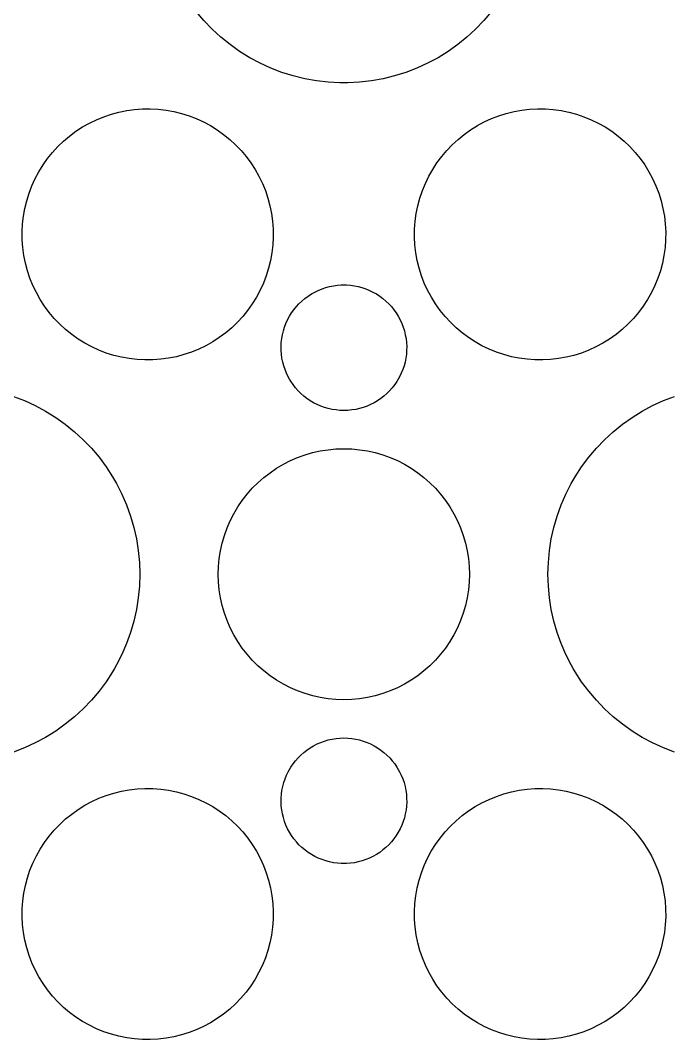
# Model space of a CAD drawing. Header units: metres. Extents: x -75 to 75, y 0 to 231.
# Drawn here: x -10.3 to 10.37, y 28.48 to 60.94 of the extents above; entities that cross this region are included whole.
import ezdxf

# ---------------------------------------------------------------- set-up
doc = ezdxf.new("R2010")
doc.units = ezdxf.units.M

msp = doc.modelspace()

# ---------------------------------------------------------------- linework, layer by layer
for p, q in [((-4.459, 60.9375), (-4.70123, 61.2244)), ((4.70123, 61.2244), (4.45786, 60.9364)), ((-4.19846, 60.6655), (-4.459, 60.9375)), ((4.45786, 60.9364), (4.19731, 60.6644)), ((-3.92113, 60.4103), (-4.19846, 60.6655)), ((-3.62663, 60.1727), (-3.92113, 60.4103)), ((3.92113, 60.4103), (3.62663, 60.1727)), ((4.19731, 60.6644), (3.92113, 60.4103)), ((-3.32031, 59.9545), (-3.62663, 60.1727)), ((3.62663, 60.1727), (3.32031, 59.9548)), ((-2.99911, 59.7557), (-3.32031, 59.9545)), ((-2.66838, 59.5783), (-2.99911, 59.7557)), ((2.99911, 59.7557), (2.66685, 59.5776)), ((3.32031, 59.9548), (2.99911, 59.7557)), ((-2.3243, 59.4212), (-2.66838, 59.5783)), ((-1.97372, 59.2861), (-2.3243, 59.4212)), ((2.3243, 59.4212), (1.97372, 59.2861)), ((2.66685, 59.5776), (2.3243, 59.4212)), ((-1.61247, 59.1732), (-1.97372, 59.2861)), ((-1.24817, 59.0836), (-1.61247, 59.1732)), ((1.61247, 59.1732), (1.24817, 59.0836)), ((1.97372, 59.2861), (1.61247, 59.1732)), ((-0.87547, 59.0164), (-1.24817, 59.0836)), ((-0.50163, 58.9733), (-0.87547, 59.0164)), ((-0.12627, 58.9531), (-0.50163, 58.9733)), ((0, 58.9546), (-0.12627, 58.9531)), ((0.12627, 58.9535), (0, 58.9546)), ((0.50125, 58.9733), (0.12627, 58.9535)), ((0.87547, 59.016), (0.50125, 58.9733)), ((1.24817, 59.0836), (0.87547, 59.016)), ((-6.66695, 58.1047), (-6.41785, 58.123)), ((-6.41785, 58.123), (-6.16493, 58.1261)), ((-6.16493, 58.1261), (-5.91507, 58.1123)), ((5.91545, 58.1123), (6.16493, 58.1257)), ((6.16493, 58.1257), (6.41785, 58.1234)), ((6.41785, 58.1234), (6.66695, 58.1047)), ((-7.87735, 57.7805), (-7.64313, 57.8758)), ((-7.64313, 57.8758), (-7.40471, 57.9559)), ((-7.40471, 57.9559), (-7.16362, 58.0208)), ((-7.16362, 58.0208), (-6.91719, 58.0708)), ((-6.91719, 58.0708), (-6.66695, 58.1047)), ((-5.91507, 58.1123), (-5.66406, 58.0837)), ((-5.66406, 58.0837), (-5.41878, 58.0391)), ((-5.41878, 58.0391), (-5.17311, 57.9788)), ((-5.17311, 57.9788), (-4.93279, 57.9041)), ((-4.93279, 57.9041), (-4.70009, 57.8144)), ((-4.70009, 57.8144), (-4.47006, 57.7091)), ((4.47006, 57.7091), (4.70009, 57.8144)), ((4.70009, 57.8144), (4.93279, 57.9041)), ((4.93279, 57.9041), (5.17311, 57.9788)), ((5.17311, 57.9788), (5.41878, 58.0395)), ((5.41878, 58.0395), (5.66406, 58.0837)), ((5.66406, 58.0837), (5.91545, 58.1123)), ((6.66695, 58.1047), (6.91719, 58.0708)), ((6.91719, 58.0708), (7.16362, 58.0208)), ((7.16362, 58.0208), (7.40471, 57.9559)), ((7.40471, 57.9559), (7.64313, 57.8758)), ((7.64313, 57.8758), (7.87735, 57.7805)), ((-8.53271, 57.4108), (-8.321, 57.5485)), ((-8.321, 57.5485), (-8.10318, 57.671)), ((-8.10318, 57.671), (-7.87735, 57.7805)), ((-4.47006, 57.7091), (-4.25072, 57.5912)), ((-4.25072, 57.5912), (-4.03595, 57.4585)), ((4.03595, 57.4581), (4.25072, 57.5912)), ((4.25072, 57.5912), (4.47006, 57.7091)), ((7.87735, 57.7805), (8.10318, 57.671)), ((8.10318, 57.671), (8.321, 57.5485)), ((8.321, 57.5485), (8.53271, 57.4108)), ((-8.92677, 57.0988), (-8.73489, 57.2609)), ((-8.73489, 57.2609), (-8.53271, 57.4108)), ((-4.03595, 57.4585), (-3.83186, 57.3135)), ((-3.83186, 57.3135), (-3.63541, 57.1548)), ((-3.63541, 57.1548), (-3.45039, 56.9843)), ((3.45039, 56.9843), (3.63541, 57.1548)), ((3.63541, 57.1548), (3.83186, 57.3135)), ((3.83186, 57.3135), (4.03595, 57.4581)), ((8.53271, 57.4108), (8.73489, 57.2609)), ((8.73489, 57.2609), (8.92677, 57.0988)), ((-9.27734, 56.741), (-9.10835, 56.9248)), ((-9.10835, 56.9248), (-8.92677, 57.0988)), ((-3.45039, 56.9843), (-3.27644, 56.8027)), ((3.27644, 56.8027), (3.45039, 56.9843)), ((8.92677, 57.0988), (9.10835, 56.9248)), ((9.10835, 56.9248), (9.27734, 56.741)), ((-9.58099, 56.3412), (-9.43604, 56.5449)), ((-9.43604, 56.5449), (-9.27734, 56.741)), ((-3.27644, 56.8027), (-3.11584, 56.612)), ((-3.11584, 56.612), (-2.96516, 56.4087)), ((2.96516, 56.4087), (3.11584, 56.612)), ((3.11584, 56.612), (3.27644, 56.8027)), ((9.27734, 56.741), (9.43604, 56.5449)), ((9.43604, 56.5449), (9.58099, 56.3412)), ((-9.71489, 56.1249), (-9.58099, 56.3412)), ((-2.96516, 56.4087), (-2.82822, 56.1981)), ((-2.82822, 56.1981), (-2.70538, 55.9803)), ((2.70538, 55.9803), (2.82822, 56.1981)), ((2.82822, 56.1981), (2.96516, 56.4087)), ((9.58099, 56.3412), (9.71489, 56.1249)), ((-9.93767, 55.6751), (-9.83353, 55.9036)), ((-9.83353, 55.9036), (-9.71489, 56.1249)), ((-2.70538, 55.9803), (-2.59514, 55.7529)), ((2.59514, 55.7529), (2.70538, 55.9803)), ((9.71489, 56.1249), (9.83353, 55.9036)), ((9.83353, 55.9036), (9.93767, 55.6751)), ((-10.0273, 55.4424), (-9.93767, 55.6751)), ((-2.59514, 55.7529), (-2.50092, 55.5206)), ((2.50092, 55.5206), (2.59514, 55.7529)), ((9.93767, 55.6751), (10.0273, 55.4424)), ((-10.1627, 54.9568), (-10.1028, 55.201)), ((-10.1028, 55.201), (-10.0273, 55.4424)), ((-2.50092, 55.5206), (-2.42043, 55.2822)), ((-2.42043, 55.2822), (-2.35519, 55.0392)), ((2.35519, 55.0392), (2.42043, 55.2822)), ((2.42043, 55.2822), (2.50092, 55.5206)), ((10.0273, 55.4424), (10.1028, 55.201)), ((10.1028, 55.201), (10.1631, 54.9568)), ((-10.2077, 54.7092), (-10.1627, 54.9568)), ((-2.35519, 55.0392), (-2.3056, 54.7932)), ((2.3056, 54.7932), (2.35519, 55.0392)), ((10.1631, 54.9568), (10.2077, 54.7092)), ((-10.236, 54.4598), (-10.2077, 54.7092)), ((-2.3056, 54.7932), (-2.27165, 54.5441)), ((2.27165, 54.5441), (2.3056, 54.7932)), ((10.2077, 54.7092), (10.236, 54.4598)), ((-10.2497, 54.2103), (-10.236, 54.4598)), ((-2.27165, 54.5441), (-2.25334, 54.295)), ((-2.25334, 54.295), (-2.25029, 54.0424)), ((2.25067, 54.0424), (2.25296, 54.295)), ((2.25296, 54.295), (2.27165, 54.5441)), ((10.236, 54.4598), (10.2493, 54.2103)), ((-10.2467, 53.9577), (-10.2497, 54.2103)), ((-10.2283, 53.7086), (-10.2467, 53.9577)), ((-2.25029, 54.0424), (-2.26402, 53.791)), ((2.26402, 53.793), (2.25067, 54.0424)), ((10.247, 53.9577), (10.2283, 53.7086)), ((10.2493, 54.2103), (10.247, 53.9577)), ((-10.1944, 53.4595), (-10.2283, 53.7086)), ((-2.26402, 53.791), (-2.29263, 53.5416)), ((2.29225, 53.5435), (2.26402, 53.793)), ((10.2283, 53.7086), (10.194, 53.458)), ((-10.1448, 53.2135), (-10.1944, 53.4595)), ((-2.33727, 53.2959), (-2.39754, 53.0502)), ((-2.29263, 53.5416), (-2.33727, 53.2959)), ((2.33688, 53.2959), (2.29225, 53.5435)), ((2.39716, 53.0518), (2.33688, 53.2959)), ((10.194, 53.458), (10.1444, 53.212)), ((-10.0796, 52.9705), (-10.1448, 53.2135)), ((-9.99908, 52.7321), (-10.0796, 52.9705)), ((-2.39754, 53.0502), (-2.47269, 52.8103)), ((2.47269, 52.8103), (2.39716, 53.0518)), ((10.0792, 52.969), (9.99908, 52.7321)), ((10.1444, 53.212), (10.0792, 52.969)), ((-9.90486, 52.4998), (-9.99908, 52.7321)), ((-2.47269, 52.8103), (-2.56271, 52.5764)), ((2.56233, 52.5776), (2.47269, 52.8103)), ((9.99908, 52.7321), (9.9041, 52.4982)), ((-9.79462, 52.2724), (-9.90486, 52.4998)), ((-2.66724, 52.3476), (-2.78549, 52.1271)), ((-2.56271, 52.5764), (-2.66724, 52.3476)), ((-1.03531, 52.2293), (-0.92735, 52.2907)), ((-0.92735, 52.2907), (-0.81406, 52.3449)), ((-0.81406, 52.3449), (-0.69656, 52.393)), ((-0.69656, 52.393), (-0.57678, 52.4334)), ((-0.57678, 52.4334), (-0.45738, 52.4654)), ((-0.45738, 52.4654), (-0.33417, 52.4902)), ((-0.33417, 52.4902), (-0.20828, 52.5074)), ((-0.20828, 52.5074), (-0.0843, 52.5166)), ((-0.0843, 52.5166), (-0.00038, 52.5173)), ((-0.00038, 52.5173), (0.08392, 52.5169)), ((0.08392, 52.5169), (0.20828, 52.5074)), ((0.20828, 52.5074), (0.33417, 52.4902)), ((0.33417, 52.4902), (0.45738, 52.4654)), ((0.45738, 52.4654), (0.57678, 52.4334)), ((0.57678, 52.4334), (0.69656, 52.393)), ((0.69656, 52.393), (0.81406, 52.3449)), ((0.81406, 52.3449), (0.92735, 52.2907)), ((0.92735, 52.2907), (1.03531, 52.2293)), ((2.66647, 52.3491), (2.56233, 52.5776)), ((2.78549, 52.1271), (2.66647, 52.3491)), ((9.9041, 52.4982), (9.79462, 52.2724)), ((-9.67178, 52.0546), (-9.79462, 52.2724)), ((-9.53484, 51.844), (-9.67178, 52.0546)), ((-2.78549, 52.1271), (-2.91901, 51.9115)), ((-1.42975, 51.9173), (-1.33896, 52.0042)), ((-1.33896, 52.0042), (-1.24283, 52.0851)), ((-1.24283, 52.0851), (-1.14174, 52.1603)), ((-1.14174, 52.1603), (-1.03531, 52.2293)), ((1.03531, 52.2293), (1.14174, 52.1603)), ((1.14174, 52.1603), (1.24283, 52.0851)), ((1.24283, 52.0851), (1.33896, 52.0042)), ((1.33896, 52.0042), (1.42975, 51.9173)), ((2.91901, 51.9115), (2.78549, 52.1271)), ((9.67178, 52.0546), (9.53407, 51.8429)), ((9.79462, 52.2724), (9.67178, 52.0546)), ((-9.38416, 51.6407), (-9.53484, 51.844)), ((-9.22356, 51.45), (-9.38416, 51.6407)), ((-3.06473, 51.7067), (-3.22266, 51.5118)), ((-2.91901, 51.9115), (-3.06473, 51.7067)), ((-1.73225, 51.5186), (-1.6655, 51.6254)), ((-1.6655, 51.6254), (-1.59302, 51.7273)), ((-1.59302, 51.7273), (-1.51367, 51.8261)), ((-1.51367, 51.8261), (-1.42975, 51.9173)), ((1.42975, 51.9173), (1.51367, 51.8261)), ((1.51367, 51.8261), (1.59302, 51.7273)), ((1.59302, 51.7273), (1.66512, 51.6254)), ((1.66512, 51.6254), (1.73225, 51.5186)), ((3.06396, 51.7078), (2.91901, 51.9115)), ((3.22266, 51.5118), (3.06396, 51.7078)), ((9.38416, 51.6407), (9.22241, 51.4488)), ((9.53407, 51.8429), (9.38416, 51.6407)), ((-9.04961, 51.2684), (-9.22356, 51.45)), ((-3.39279, 51.3268), (-3.57323, 51.1539)), ((-3.22266, 51.5118), (-3.39279, 51.3268)), ((-1.84402, 51.2917), (-1.79214, 51.4061)), ((-1.79214, 51.4061), (-1.73225, 51.5186)), ((1.73225, 51.5186), (1.79214, 51.4061)), ((1.79214, 51.4061), (1.84402, 51.2917)), ((3.39165, 51.3279), (3.22266, 51.5118)), ((3.57323, 51.1539), (3.39165, 51.3279)), ((9.22241, 51.4488), (9.04846, 51.2672)), ((-8.86459, 51.0979), (-9.04961, 51.2684)), ((-8.66814, 50.9392), (-8.86459, 51.0979)), ((-3.76511, 50.9918), (-3.96843, 50.8411)), ((-3.57323, 51.1539), (-3.76511, 50.9918)), ((-1.95694, 50.9327), (-1.9268, 51.0548)), ((-1.9268, 51.0548), (-1.88904, 51.1761)), ((-1.88904, 51.1761), (-1.84402, 51.2917)), ((1.84402, 51.2917), (1.88904, 51.1761)), ((1.88904, 51.1761), (1.9268, 51.0548)), ((1.9268, 51.0548), (1.95694, 50.9327)), ((3.76511, 50.9918), (3.57323, 51.1539)), ((3.96729, 50.8419), (3.76511, 50.9918)), ((8.86459, 51.0979), (8.66814, 50.9392)), ((9.04846, 51.2672), (8.86459, 51.0979)), ((-8.46405, 50.7942), (-8.66814, 50.9392)), ((-8.24928, 50.6615), (-8.46405, 50.7942)), ((-8.02994, 50.5436), (-8.24928, 50.6615)), ((-4.179, 50.7042), (-4.39682, 50.5817)), ((-3.96843, 50.8411), (-4.179, 50.7042)), ((-2.00043, 50.5604), (-1.99356, 50.6844)), ((-1.99356, 50.6844), (-1.97906, 50.8091)), ((-1.97906, 50.8091), (-1.95694, 50.9327)), ((1.95694, 50.9327), (1.97906, 50.8091)), ((1.97906, 50.8091), (1.99356, 50.684)), ((1.99356, 50.684), (2.00005, 50.5604)), ((4.179, 50.7042), (3.96729, 50.8419)), ((4.39682, 50.5817), (4.179, 50.7042)), ((8.24928, 50.6615), (8.02841, 50.5428)), ((8.46405, 50.7946), (8.24928, 50.6615)), ((8.66814, 50.9392), (8.46405, 50.7946)), ((-7.79991, 50.4383), (-8.02994, 50.5436)), ((-7.56721, 50.3487), (-7.79991, 50.4383)), ((-7.32689, 50.2739), (-7.56721, 50.3487)), ((-4.85687, 50.3769), (-5.09491, 50.2968)), ((-4.62265, 50.4723), (-4.85687, 50.3769)), ((-4.39682, 50.5817), (-4.62265, 50.4723)), ((-1.9989, 50.433), (-2.00043, 50.5604)), ((-1.98936, 50.3094), (-1.9989, 50.433)), ((1.99928, 50.433), (1.98936, 50.3094)), ((2.00005, 50.5604), (1.99928, 50.433)), ((4.62265, 50.4723), (4.39682, 50.5817)), ((4.85687, 50.3769), (4.62265, 50.4723)), ((5.09491, 50.2968), (4.85687, 50.3769)), ((7.56721, 50.3487), (7.32689, 50.2739)), ((7.79991, 50.4383), (7.56721, 50.3487)), ((8.02841, 50.5428), (7.79991, 50.4383)), ((-7.08122, 50.2132), (-7.32689, 50.2739)), ((-6.83594, 50.169), (-7.08122, 50.2132)), ((-6.58493, 50.1404), (-6.83594, 50.169)), ((-6.33507, 50.1266), (-6.58493, 50.1404)), ((-6.08215, 50.1297), (-6.33507, 50.1266)), ((-5.83305, 50.148), (-6.08215, 50.1297)), ((-5.58281, 50.182), (-5.83305, 50.148)), ((-5.33638, 50.2319), (-5.58281, 50.182)), ((-5.09491, 50.2968), (-5.33638, 50.2319)), ((-1.97296, 50.185), (-1.98936, 50.3094)), ((-1.94778, 50.0618), (-1.97296, 50.185)), ((-1.91536, 49.9405), (-1.94778, 50.0618)), ((1.9474, 50.0603), (1.91498, 49.939)), ((1.97258, 50.1835), (1.9474, 50.0603)), ((1.98936, 50.3094), (1.97258, 50.1835)), ((5.33638, 50.2319), (5.09491, 50.2968)), ((5.58281, 50.182), (5.33638, 50.2319)), ((5.83305, 50.148), (5.58281, 50.182)), ((6.08215, 50.1293), (5.83305, 50.148)), ((6.33507, 50.127), (6.08215, 50.1293)), ((6.58455, 50.1404), (6.33507, 50.127)), ((6.83594, 50.169), (6.58455, 50.1404)), ((7.08122, 50.2132), (6.83594, 50.169)), ((7.32689, 50.2739), (7.08122, 50.2132)), ((-1.87492, 49.8215), (-1.91536, 49.9405)), ((-1.828, 49.7051), (-1.87492, 49.8215)), ((-1.77231, 49.5907), (-1.828, 49.7051)), ((1.82724, 49.7036), (1.77231, 49.5907)), ((1.87492, 49.8215), (1.82724, 49.7036)), ((1.91498, 49.939), (1.87492, 49.8215)), ((-1.73187, 49.5182), (-1.77231, 49.5907)), ((-1.68915, 49.4469), (-1.73187, 49.5182)), ((-1.61858, 49.3423), (-1.68915, 49.4469)), ((1.68839, 49.4457), (1.61781, 49.3412)), ((1.73225, 49.5186), (1.68839, 49.4457)), ((1.77231, 49.5907), (1.73225, 49.5186)), ((-1.54076, 49.242), (-1.61858, 49.3423)), ((-1.45874, 49.1489), (-1.54076, 49.242)), ((-1.36986, 49.0601), (-1.45874, 49.1489)), ((-1.27563, 48.9769), (-1.36986, 49.0601)), ((1.36871, 49.0589), (1.27563, 48.9769)), ((1.4576, 49.1478), (1.36871, 49.0589)), ((1.54037, 49.242), (1.4576, 49.1478)), ((1.61781, 49.3412), (1.54037, 49.242)), ((-10.5263, 48.9666), (-10.1757, 48.8316)), ((-10.1757, 48.8316), (-9.83162, 48.6744)), ((-1.17645, 48.9002), (-1.27563, 48.9769)), ((-1.07117, 48.8285), (-1.17645, 48.9002)), ((-0.96435, 48.7656), (-1.07117, 48.8285)), ((-0.85259, 48.7083), (-0.96435, 48.7656)), ((-0.73738, 48.6584), (-0.85259, 48.7083)), ((0.85259, 48.7083), (0.73738, 48.6584)), ((0.96435, 48.7656), (0.85259, 48.7083)), ((1.07117, 48.8285), (0.96435, 48.7656)), ((1.17531, 48.8995), (1.07117, 48.8285)), ((1.27563, 48.9769), (1.17531, 48.8995)), ((9.83162, 48.6744), (10.1757, 48.8316)), ((10.1757, 48.8316), (10.5263, 48.9666)), ((-9.83162, 48.6744), (-9.50089, 48.497)), ((-9.50089, 48.497), (-9.17969, 48.2983)), ((-0.6176, 48.6156), (-0.73738, 48.6584)), ((-0.49667, 48.5802), (-0.6176, 48.6156)), ((-0.37575, 48.5535), (-0.49667, 48.5802)), ((-0.25024, 48.5336), (-0.37575, 48.5535)), ((-0.12512, 48.5218), (-0.25024, 48.5336)), ((0, 48.5172), (-0.12512, 48.5218)), ((0.12512, 48.5218), (0, 48.5172)), ((0.25024, 48.5336), (0.12512, 48.5218)), ((0.37575, 48.5535), (0.25024, 48.5336)), ((0.49667, 48.5802), (0.37575, 48.5535)), ((0.6176, 48.6156), (0.49667, 48.5802)), ((0.73738, 48.6584), (0.6176, 48.6156)), ((9.17969, 48.2979), (9.50089, 48.497)), ((9.50089, 48.497), (9.83162, 48.6744)), ((-9.17969, 48.2983), (-8.87337, 48.0801)), ((-8.87337, 48.0801), (-8.57887, 47.8424)), ((8.57887, 47.8424), (8.87337, 48.0801)), ((8.87337, 48.0801), (9.17969, 48.2979)), ((-8.57887, 47.8424), (-8.30154, 47.5872)), ((8.30154, 47.5872), (8.57887, 47.8424)), ((-8.30154, 47.5872), (-8.041, 47.3152)), ((8.041, 47.3152), (8.30154, 47.5872)), ((-8.041, 47.3152), (-7.79877, 47.0284)), ((-1.47362, 47.0196), (-1.23558, 47.105)), ((-1.23558, 47.105), (-0.99487, 47.1756)), ((-0.99487, 47.1756), (-0.75035, 47.2298)), ((-0.75035, 47.2298), (-0.50087, 47.2694)), ((-0.50087, 47.2694), (-0.25215, 47.2927)), ((-0.25215, 47.2927), (0, 47.3007)), ((0, 47.3007), (0.25215, 47.2931)), ((0.25215, 47.2931), (0.50087, 47.2694)), ((0.50087, 47.2694), (0.75035, 47.2298)), ((0.75035, 47.2298), (0.99487, 47.1756)), ((0.99487, 47.1756), (1.23558, 47.105)), ((1.23558, 47.105), (1.47362, 47.0196)), ((7.79877, 47.0284), (8.041, 47.3152)), ((-7.79877, 47.0284), (-7.57332, 46.7243)), ((-2.14272, 46.6785), (-1.92795, 46.8056)), ((-1.92795, 46.8056), (-1.70403, 46.9196)), ((-1.70403, 46.9196), (-1.47362, 47.0196)), ((1.47362, 47.0196), (1.70403, 46.9196)), ((1.70403, 46.9196), (1.92795, 46.8056)), ((1.92795, 46.8056), (2.14272, 46.6785)), ((7.57332, 46.7243), (7.79877, 47.0284)), ((-7.57332, 46.7243), (-7.36771, 46.4081)), ((-2.55051, 46.3821), (-2.35214, 46.5366)), ((-2.35214, 46.5366), (-2.14272, 46.6785)), ((2.14272, 46.6785), (2.35214, 46.5366)), ((2.35214, 46.5366), (2.55051, 46.3821)), ((7.36771, 46.4081), (7.57332, 46.7243)), ((-7.36771, 46.4081), (-7.30667, 46.2997)), ((-7.30667, 46.2997), (-7.24182, 46.191)), ((-7.24182, 46.191), (-7.07092, 45.8546)), ((-2.91672, 46.0384), (-2.73895, 46.2162)), ((-2.73895, 46.2162), (-2.55051, 46.3821)), ((2.55051, 46.3821), (2.73895, 46.2162)), ((2.73895, 46.2162), (2.91672, 46.0384)), ((7.07092, 45.8546), (7.24182, 46.191)), ((7.24182, 46.191), (7.30629, 46.299)), ((7.30629, 46.299), (7.36771, 46.4081)), ((-7.07092, 45.8546), (-6.92177, 45.5105)), ((-3.23677, 45.6516), (-3.08189, 45.8511)), ((-3.08189, 45.8511), (-2.91672, 46.0384)), ((2.91672, 46.0384), (3.08189, 45.8511)), ((3.08189, 45.8511), (3.23677, 45.6516)), ((6.92177, 45.5105), (7.07092, 45.8546)), ((-6.92177, 45.5105), (-6.79398, 45.1542)), ((-3.37791, 45.4433), (-3.23677, 45.6516)), ((3.23677, 45.6516), (3.37791, 45.4433)), ((6.79398, 45.1542), (6.92177, 45.5105)), ((-6.79398, 45.1542), (-6.68831, 44.7922)), ((-3.61977, 45.0031), (-3.50571, 45.2274)), ((-3.50571, 45.2274), (-3.37791, 45.4433)), ((3.37791, 45.4433), (3.50571, 45.2274)), ((3.50571, 45.2274), (3.61977, 45.0031)), ((6.68831, 44.7922), (6.79398, 45.1542)), ((-3.71895, 44.7742), (-3.61977, 45.0031)), ((3.61977, 45.0031), (3.71895, 44.7742)), ((-6.68831, 44.7922), (-6.60629, 44.4244)), ((-3.87497, 44.2947), (-3.8044, 44.5362)), ((-3.8044, 44.5362), (-3.71895, 44.7742)), ((3.71895, 44.7742), (3.8044, 44.5362)), ((3.8044, 44.5362), (3.87497, 44.2947)), ((6.60629, 44.4244), (6.68831, 44.7922)), ((-6.60629, 44.4244), (-6.54755, 44.0521)), ((-3.92952, 44.0495), (-3.87497, 44.2947)), ((3.87497, 44.2947), (3.92952, 44.0495)), ((6.54755, 44.0521), (6.60629, 44.4244)), ((-6.54755, 44.0521), (-6.51245, 43.6783)), ((-3.96881, 43.8015), (-3.92952, 44.0495)), ((3.92952, 44.0495), (3.96881, 43.8015)), ((6.51207, 43.6783), (6.54755, 44.0521)), ((-6.51245, 43.6783), (-6.50024, 43.3002)), ((-4.00009, 43.3018), (-3.99246, 43.5528)), ((-3.99246, 43.5528), (-3.96881, 43.8015)), ((3.96881, 43.8015), (3.99208, 43.5528)), ((3.99208, 43.5528), (4.00009, 43.3002)), ((6.50024, 43.3018), (6.51207, 43.6783)), ((-6.50024, 43.3002), (-6.51207, 42.9237)), ((-3.99208, 43.0492), (-4.00009, 43.3018)), ((4.00009, 43.3002), (3.99246, 43.0492)), ((6.51245, 42.9237), (6.50024, 43.3018)), ((-6.51207, 42.9237), (-6.54755, 42.5499)), ((-3.96881, 42.8005), (-3.99208, 43.0492)), ((3.99246, 43.0492), (3.96881, 42.8005)), ((6.54755, 42.5499), (6.51245, 42.9237)), ((-6.54755, 42.5499), (-6.60667, 42.1761)), ((-3.92952, 42.5526), (-3.96881, 42.8005)), ((-3.87497, 42.3073), (-3.92952, 42.5526)), ((3.92914, 42.551), (3.87459, 42.3058)), ((3.96881, 42.8005), (3.92914, 42.551)), ((6.60629, 42.1776), (6.54755, 42.5499)), ((-3.8044, 42.0658), (-3.87497, 42.3073)), ((3.87459, 42.3058), (3.80402, 42.0643)), ((-6.60667, 42.1761), (-6.68869, 41.8083)), ((-3.71895, 41.8278), (-3.8044, 42.0658)), ((3.80402, 42.0643), (3.71895, 41.8278)), ((6.68831, 41.8098), (6.60629, 42.1776)), ((-6.68869, 41.8083), (-6.79436, 41.4463)), ((-3.61977, 41.5989), (-3.71895, 41.8278)), ((-3.50571, 41.3746), (-3.61977, 41.5989)), ((3.619, 41.5974), (3.50494, 41.3734)), ((3.71895, 41.8278), (3.619, 41.5974)), ((6.79398, 41.4478), (6.68831, 41.8098)), ((-6.79436, 41.4463), (-6.92177, 41.0915)), ((-3.37791, 41.1587), (-3.50571, 41.3746)), ((3.50494, 41.3734), (3.37791, 41.1587)), ((6.92177, 41.0915), (6.79398, 41.4478)), ((-6.92177, 41.0915), (-7.07169, 40.7459)), ((-3.23677, 40.9504), (-3.37791, 41.1587)), ((-3.08189, 40.7509), (-3.23677, 40.9504)), ((3.23601, 40.9492), (3.08151, 40.7509)), ((3.37791, 41.1587), (3.23601, 40.9492)), ((7.07092, 40.7475), (6.92177, 41.0915)), ((-7.07169, 40.7459), (-7.24258, 40.4099)), ((-2.91672, 40.5636), (-3.08189, 40.7509)), ((3.08151, 40.7509), (2.91557, 40.5624)), ((7.24182, 40.411), (7.07092, 40.7475)), ((-7.30667, 40.3023), (-7.36771, 40.1939)), ((-7.24258, 40.4099), (-7.30667, 40.3023)), ((-2.73895, 40.3858), (-2.91672, 40.5636)), ((-2.55051, 40.2199), (-2.73895, 40.3858)), ((2.73781, 40.3847), (2.55051, 40.2195)), ((2.91557, 40.5624), (2.73781, 40.3847)), ((7.30667, 40.3023), (7.24182, 40.411)), ((7.36771, 40.1939), (7.30667, 40.3023)), ((-7.36771, 40.1939), (-7.57408, 39.8766)), ((-2.35214, 40.0654), (-2.55051, 40.2199)), ((-2.14272, 39.9235), (-2.35214, 40.0654)), ((2.351, 40.0646), (2.14272, 39.9235)), ((2.55051, 40.2195), (2.351, 40.0646)), ((7.57332, 39.8777), (7.36771, 40.1939)), ((-7.57408, 39.8766), (-7.79877, 39.5737)), ((-1.92795, 39.7964), (-2.14272, 39.9235)), ((-1.70403, 39.6824), (-1.92795, 39.7964)), ((-1.47362, 39.5824), (-1.70403, 39.6824)), ((1.70403, 39.6824), (1.47362, 39.5824)), ((1.92795, 39.7964), (1.70403, 39.6824)), ((2.14272, 39.9235), (1.92795, 39.7964)), ((7.79877, 39.5737), (7.57332, 39.8777)), ((-7.79877, 39.5737), (-8.04214, 39.2857)), ((-1.23558, 39.497), (-1.47362, 39.5824)), ((-0.99411, 39.4264), (-1.23558, 39.497)), ((-0.75035, 39.3723), (-0.99411, 39.4264)), ((-0.50087, 39.3326), (-0.75035, 39.3723)), ((-0.25215, 39.3089), (-0.50087, 39.3326)), ((0, 39.3013), (-0.25215, 39.3089)), ((0.25215, 39.3093), (0, 39.3013)), ((0.50087, 39.3326), (0.25215, 39.3093)), ((0.75035, 39.3723), (0.50087, 39.3326)), ((0.99411, 39.4264), (0.75035, 39.3723)), ((1.23558, 39.497), (0.99411, 39.4264)), ((1.47362, 39.5824), (1.23558, 39.497)), ((8.041, 39.2868), (7.79877, 39.5737)), ((-8.30269, 39.0137), (-8.57887, 38.7596)), ((-8.04214, 39.2857), (-8.30269, 39.0137)), ((8.30154, 39.0148), (8.041, 39.2868)), ((8.57887, 38.7596), (8.30154, 39.0148)), ((-8.57887, 38.7596), (-8.87337, 38.522)), ((8.87337, 38.522), (8.57887, 38.7596)), ((-8.87337, 38.522), (-9.17969, 38.3041)), ((9.17969, 38.3038), (8.87337, 38.522)), ((-9.50089, 38.105), (-9.83315, 37.9269)), ((-9.17969, 38.3041), (-9.50089, 38.105)), ((-0.6176, 37.9864), (-0.49744, 38.0219)), ((-0.49744, 38.0219), (-0.37575, 38.0486)), ((-0.37575, 38.0486), (-0.25024, 38.0684)), ((-0.25024, 38.0684), (-0.12512, 38.0802)), ((-0.12512, 38.0802), (0, 38.0848)), ((0, 38.0848), (0.12512, 38.0802)), ((0.12512, 38.0802), (0.25024, 38.0684)), ((0.25024, 38.0684), (0.37575, 38.0486)), ((0.37575, 38.0486), (0.49744, 38.0219)), ((0.49744, 38.0219), (0.6176, 37.9864)), ((9.50089, 38.105), (9.17969, 38.3038)), ((9.83162, 37.9276), (9.50089, 38.105)), ((-10.1757, 37.7705), (-10.5263, 37.6354)), ((-9.83315, 37.9269), (-10.1757, 37.7705)), ((-1.27563, 37.6251), (-1.17645, 37.7018)), ((-1.17645, 37.7018), (-1.07117, 37.7735)), ((-1.07117, 37.7735), (-0.96435, 37.8365)), ((-0.96435, 37.8365), (-0.85259, 37.8937)), ((-0.85259, 37.8937), (-0.73738, 37.9436)), ((-0.73738, 37.9436), (-0.6176, 37.9864)), ((0.6176, 37.9864), (0.73738, 37.9436)), ((0.73738, 37.9436), (0.85259, 37.8937)), ((0.85259, 37.8937), (0.96435, 37.8365)), ((0.96435, 37.8365), (1.07117, 37.7735)), ((1.07117, 37.7735), (1.17645, 37.7018)), ((1.17645, 37.7018), (1.27563, 37.6251)), ((10.1757, 37.7705), (9.83162, 37.9276)), ((10.5263, 37.6354), (10.1757, 37.7705)), ((-1.61858, 37.2597), (-1.54076, 37.36)), ((-1.54076, 37.36), (-1.45874, 37.4531)), ((-1.45874, 37.4531), (-1.36986, 37.542)), ((-1.36986, 37.542), (-1.27563, 37.6251)), ((1.27563, 37.6251), (1.36986, 37.542)), ((1.36986, 37.542), (1.45874, 37.4531)), ((1.45874, 37.4531), (1.54076, 37.36)), ((1.54076, 37.36), (1.61858, 37.2597)), ((-1.77231, 37.0113), (-1.73225, 37.0834)), ((-1.73225, 37.0834), (-1.68915, 37.1552)), ((-1.68915, 37.1552), (-1.61858, 37.2597)), ((1.61858, 37.2597), (1.68915, 37.1552)), ((1.68915, 37.1552), (1.73187, 37.0838)), ((1.73187, 37.0838), (1.77231, 37.0113)), ((-1.91536, 36.6615), (-1.87492, 36.7805)), ((-1.87492, 36.7805), (-1.828, 36.8969)), ((-1.828, 36.8969), (-1.77231, 37.0113)), ((1.77231, 37.0113), (1.828, 36.8969)), ((1.828, 36.8969), (1.87492, 36.7805)), ((1.87492, 36.7805), (1.91536, 36.6615)), ((-7.32689, 36.3281), (-7.08122, 36.3888)), ((-7.08122, 36.3888), (-6.83594, 36.433)), ((-6.83594, 36.433), (-6.58455, 36.4616)), ((-6.58455, 36.4616), (-6.33507, 36.475)), ((-6.33507, 36.475), (-6.08215, 36.4727)), ((-6.08215, 36.4727), (-5.83305, 36.454)), ((-5.83305, 36.454), (-5.58281, 36.4201)), ((-5.58281, 36.4201), (-5.33638, 36.3701)), ((-5.33638, 36.3701), (-5.09529, 36.3052)), ((-1.98936, 36.2926), (-1.97296, 36.417)), ((-1.97296, 36.417), (-1.94778, 36.5402)), ((-1.94778, 36.5402), (-1.91536, 36.6615)), ((1.91536, 36.6615), (1.94778, 36.5402)), ((1.94778, 36.5402), (1.97296, 36.417)), ((1.97296, 36.417), (1.98936, 36.2926)), ((5.09529, 36.3052), (5.33638, 36.3701)), ((5.33638, 36.3701), (5.58281, 36.4201)), ((5.58281, 36.4201), (5.83305, 36.454)), ((5.83305, 36.454), (6.08215, 36.4723)), ((6.08215, 36.4723), (6.33507, 36.4754)), ((6.33507, 36.4754), (6.58493, 36.4616)), ((6.58493, 36.4616), (6.83594, 36.433)), ((6.83594, 36.433), (7.08122, 36.3884)), ((7.08122, 36.3884), (7.32689, 36.3281)), ((-8.24928, 35.9406), (-8.02994, 36.0584)), ((-8.02994, 36.0584), (-7.79991, 36.1637)), ((-7.79991, 36.1637), (-7.56721, 36.2534)), ((-7.56721, 36.2534), (-7.32689, 36.3281)), ((-5.09529, 36.3052), (-4.85687, 36.2251)), ((-4.85687, 36.2251), (-4.62265, 36.1298)), ((-4.62265, 36.1298), (-4.39682, 36.0203)), ((-2.00005, 36.0416), (-1.99928, 36.1691)), ((-1.99356, 35.918), (-2.00005, 36.0416)), ((-1.99928, 36.1691), (-1.98936, 36.2926)), ((1.98936, 36.2926), (1.9989, 36.1691)), ((2.00043, 36.0416), (1.99356, 35.9177)), ((1.9989, 36.1691), (2.00043, 36.0416)), ((4.39682, 36.0203), (4.62265, 36.1298)), ((4.62265, 36.1298), (4.85687, 36.2251)), ((4.85687, 36.2251), (5.09529, 36.3052)), ((7.32689, 36.3281), (7.56721, 36.2534)), ((7.56721, 36.2534), (7.79991, 36.1637)), ((7.79991, 36.1637), (8.02994, 36.0584)), ((8.02994, 36.0584), (8.24928, 35.9406)), ((-8.66814, 35.6628), (-8.46405, 35.8074)), ((-8.46405, 35.8074), (-8.24928, 35.9406)), ((-4.39682, 36.0203), (-4.179, 35.8978)), ((-4.179, 35.8978), (-3.96729, 35.7601)), ((-3.96729, 35.7601), (-3.76511, 35.6102)), ((-1.97906, 35.7929), (-1.99356, 35.918)), ((-1.95694, 35.6693), (-1.97906, 35.7929)), ((1.97906, 35.7929), (1.95656, 35.6678)), ((1.99356, 35.9177), (1.97906, 35.7929)), ((3.76511, 35.6102), (3.96729, 35.7601)), ((3.96729, 35.7601), (4.179, 35.8978)), ((4.179, 35.8978), (4.39682, 36.0203)), ((8.24928, 35.9406), (8.46405, 35.8078)), ((8.46405, 35.8078), (8.66814, 35.6628)), ((-9.04961, 35.3336), (-8.86459, 35.5042)), ((-8.86459, 35.5042), (-8.66814, 35.6628)), ((-3.76511, 35.6102), (-3.57323, 35.4481)), ((-3.57323, 35.4481), (-3.39165, 35.2741)), ((-1.9268, 35.5473), (-1.95694, 35.6693)), ((-1.88904, 35.4259), (-1.9268, 35.5473)), ((-1.84402, 35.3104), (-1.88904, 35.4259)), ((1.88904, 35.4259), (1.84364, 35.3092)), ((1.92642, 35.5457), (1.88904, 35.4259)), ((1.95656, 35.6678), (1.92642, 35.5457)), ((3.39165, 35.2741), (3.57323, 35.4481)), ((3.57323, 35.4481), (3.76511, 35.6102)), ((8.66814, 35.6628), (8.86459, 35.5042)), ((8.86459, 35.5042), (9.04961, 35.3336)), ((-9.38416, 34.9613), (-9.22356, 35.1521)), ((-9.22356, 35.1521), (-9.04961, 35.3336)), ((-3.39165, 35.2741), (-3.22266, 35.0903)), ((-3.22266, 35.0903), (-3.06396, 34.8942)), ((-1.79214, 35.1959), (-1.84402, 35.3104)), ((-1.73225, 35.0834), (-1.79214, 35.1959)), ((-1.66512, 34.9766), (-1.73225, 35.0834)), ((1.73225, 35.0834), (1.6655, 34.9766)), ((1.79138, 35.1944), (1.73225, 35.0834)), ((1.84364, 35.3092), (1.79138, 35.1944)), ((3.06396, 34.8942), (3.22266, 35.0903)), ((3.22266, 35.0903), (3.39165, 35.2741)), ((9.04961, 35.3336), (9.22356, 35.1521)), ((9.22356, 35.1521), (9.38416, 34.9613)), ((-9.67178, 34.5474), (-9.53484, 34.758)), ((-9.53484, 34.758), (-9.38416, 34.9613)), ((-3.06396, 34.8942), (-2.91901, 34.6905)), ((-1.59302, 34.8747), (-1.66512, 34.9766)), ((-1.51367, 34.7759), (-1.59302, 34.8747)), ((-1.42975, 34.6848), (-1.51367, 34.7759)), ((1.51367, 34.7759), (1.4286, 34.6836)), ((1.59225, 34.8736), (1.51367, 34.7759)), ((1.6655, 34.9766), (1.59225, 34.8736)), ((2.91901, 34.6905), (3.06396, 34.8942)), ((9.38416, 34.9613), (9.53484, 34.758)), ((9.53484, 34.758), (9.67178, 34.5474)), ((-9.79462, 34.3296), (-9.67178, 34.5474)), ((-2.91901, 34.6905), (-2.78511, 34.4742)), ((-2.78511, 34.4742), (-2.66647, 34.2529)), ((-1.33896, 34.5978), (-1.42975, 34.6848)), ((-1.24283, 34.5169), (-1.33896, 34.5978)), ((-1.14174, 34.4418), (-1.24283, 34.5169)), ((-1.03531, 34.3727), (-1.14174, 34.4418)), ((1.14059, 34.441), (1.03531, 34.3727)), ((1.24283, 34.5169), (1.14059, 34.441)), ((1.33896, 34.5978), (1.24283, 34.5169)), ((1.4286, 34.6836), (1.33896, 34.5978)), ((2.66647, 34.2529), (2.78511, 34.4742)), ((2.78511, 34.4742), (2.91901, 34.6905)), ((9.67178, 34.5474), (9.79462, 34.3296)), ((-9.99908, 33.8699), (-9.90486, 34.1022)), ((-9.90486, 34.1022), (-9.79462, 34.3296)), ((-2.66647, 34.2529), (-2.56233, 34.0244)), ((-0.92735, 34.3113), (-1.03531, 34.3727)), ((-0.81406, 34.2571), (-0.92735, 34.3113)), ((-0.69656, 34.2091), (-0.81406, 34.2571)), ((-0.57716, 34.1686), (-0.69656, 34.2091)), ((-0.45738, 34.1366), (-0.57716, 34.1686)), ((-0.33417, 34.1118), (-0.45738, 34.1366)), ((-0.20828, 34.0946), (-0.33417, 34.1118)), ((-0.08392, 34.0851), (-0.20828, 34.0946)), ((0.20828, 34.0946), (0.0843, 34.0855)), ((0.33417, 34.1118), (0.20828, 34.0946)), ((0.45738, 34.1366), (0.33417, 34.1118)), ((0.57716, 34.1686), (0.45738, 34.1366)), ((0.69656, 34.2091), (0.57716, 34.1686)), ((0.81406, 34.2571), (0.69656, 34.2091)), ((0.92583, 34.3105), (0.81406, 34.2571)), ((1.03531, 34.3727), (0.92583, 34.3105)), ((2.56233, 34.0244), (2.66647, 34.2529)), ((9.79462, 34.3296), (9.90486, 34.1022)), ((9.90486, 34.1022), (9.99908, 33.8699)), ((-10.0796, 33.6315), (-9.99908, 33.8699)), ((-2.56233, 34.0244), (-2.47269, 33.7917)), ((-2.47269, 33.7917), (-2.39716, 33.5503)), ((0.00038, 34.0847), (-0.08392, 34.0851)), ((0.0843, 34.0855), (0.00038, 34.0847)), ((2.39716, 33.5503), (2.47269, 33.7917)), ((2.47269, 33.7917), (2.56233, 34.0244)), ((9.99908, 33.8699), (10.0796, 33.6315)), ((-10.1448, 33.3885), (-10.0796, 33.6315)), ((-2.39716, 33.5503), (-2.33688, 33.3061)), ((2.33727, 33.3061), (2.39716, 33.5503)), ((10.0796, 33.6315), (10.1448, 33.3885)), ((-10.2283, 32.8934), (-10.1944, 33.1425)), ((-10.1944, 33.1425), (-10.1448, 33.3885)), ((-2.33688, 33.3061), (-2.29225, 33.0585)), ((2.29225, 33.0585), (2.33727, 33.3061)), ((10.1448, 33.3885), (10.1944, 33.1425)), ((10.1944, 33.1425), (10.2283, 32.8934)), ((-10.247, 32.6443), (-10.2283, 32.8934)), ((-2.29225, 33.0585), (-2.26402, 32.8091)), ((-2.26402, 32.8091), (-2.25067, 32.5596)), ((2.25029, 32.5596), (2.26402, 32.8091)), ((2.26402, 32.8091), (2.29225, 33.0585)), ((10.2283, 32.8934), (10.2467, 32.6443)), ((-10.2493, 32.3917), (-10.247, 32.6443)), ((-2.25067, 32.5596), (-2.25296, 32.3071)), ((2.25334, 32.3071), (2.25029, 32.5596)), ((10.2467, 32.6443), (10.2497, 32.3917)), ((-10.236, 32.1423), (-10.2493, 32.3917)), ((-2.25296, 32.3071), (-2.27165, 32.058)), ((2.27165, 32.058), (2.25334, 32.3071)), ((10.2497, 32.3917), (10.236, 32.1404)), ((-10.2077, 31.8928), (-10.236, 32.1423)), ((-10.1631, 31.6452), (-10.2077, 31.8928)), ((-2.27165, 32.058), (-2.30598, 31.8073)), ((2.3056, 31.8089), (2.27165, 32.058)), ((10.2074, 31.8909), (10.1627, 31.6452)), ((10.236, 32.1404), (10.2074, 31.8909)), ((-10.1028, 31.4011), (-10.1631, 31.6452)), ((-2.35558, 31.5613), (-2.42081, 31.3183)), ((-2.30598, 31.8073), (-2.35558, 31.5613)), ((2.35519, 31.5628), (2.3056, 31.8089)), ((2.42043, 31.3198), (2.35519, 31.5628)), ((10.1627, 31.6452), (10.1025, 31.3995)), ((-10.0273, 31.1596), (-10.1028, 31.4011)), ((-2.42081, 31.3183), (-2.50092, 31.0814)), ((2.50092, 31.0814), (2.42043, 31.3198)), ((10.1025, 31.3995), (10.0273, 31.1596)), ((-9.93767, 30.9269), (-10.0273, 31.1596)), ((-9.83353, 30.6984), (-9.93767, 30.9269)), ((-2.5959, 30.8475), (-2.70538, 30.6217)), ((-2.50092, 31.0814), (-2.5959, 30.8475)), ((2.59514, 30.8491), (2.50092, 31.0814)), ((2.70538, 30.6217), (2.59514, 30.8491)), ((9.93729, 30.9258), (9.83276, 30.6969)), ((10.0273, 31.1596), (9.93729, 30.9258)), ((-9.71451, 30.4764), (-9.83353, 30.6984)), ((-2.70538, 30.6217), (-2.82822, 30.4039)), ((2.82822, 30.4039), (2.70538, 30.6217)), ((9.83276, 30.6969), (9.71451, 30.4764)), ((-9.58099, 30.2608), (-9.71451, 30.4764)), ((-9.43604, 30.0571), (-9.58099, 30.2608)), ((-2.82822, 30.4039), (-2.96593, 30.1922)), ((2.96516, 30.1933), (2.82822, 30.4039)), ((9.58099, 30.2608), (9.43527, 30.056)), ((9.71451, 30.4764), (9.58099, 30.2608)), ((-9.27734, 29.8611), (-9.43604, 30.0571)), ((-3.11584, 29.99), (-3.27759, 29.7981)), ((-2.96593, 30.1922), (-3.11584, 29.99)), ((3.11584, 29.99), (2.96516, 30.1933)), ((3.27644, 29.7993), (3.11584, 29.99)), ((9.43527, 30.056), (9.27734, 29.8611)), ((-9.10835, 29.6772), (-9.27734, 29.8611)), ((-8.92677, 29.5033), (-9.10835, 29.6772)), ((-3.45154, 29.6165), (-3.63541, 29.4472)), ((-3.27759, 29.7981), (-3.45154, 29.6165)), ((3.45039, 29.6177), (3.27644, 29.7993)), ((3.63541, 29.4472), (3.45039, 29.6177)), ((9.10721, 29.6761), (8.92677, 29.5033)), ((9.27734, 29.8611), (9.10721, 29.6761)), ((-8.73489, 29.3411), (-8.92677, 29.5033)), ((-8.53271, 29.1912), (-8.73489, 29.3411)), ((-3.83186, 29.2885), (-4.03595, 29.1439)), ((-3.63541, 29.4472), (-3.83186, 29.2885)), ((3.83186, 29.2885), (3.63541, 29.4472)), ((4.03595, 29.1435), (3.83186, 29.2885)), ((8.73489, 29.3411), (8.53157, 29.1904)), ((8.92677, 29.5033), (8.73489, 29.3411)), ((-8.321, 29.0535), (-8.53271, 29.1912)), ((-8.10318, 28.931), (-8.321, 29.0535)), ((-7.87735, 28.8216), (-8.10318, 28.931)), ((-4.25072, 29.0108), (-4.47159, 28.8921)), ((-4.03595, 29.1439), (-4.25072, 29.0108)), ((4.25072, 29.0108), (4.03595, 29.1435)), ((4.47006, 28.8929), (4.25072, 29.0108)), ((8.10318, 28.931), (7.87735, 28.8216)), ((8.321, 29.0535), (8.10318, 28.931)), ((8.53157, 29.1904), (8.321, 29.0535)), ((-7.64313, 28.7262), (-7.87735, 28.8216)), ((-7.40509, 28.6461), (-7.64313, 28.7262)), ((-7.16362, 28.5812), (-7.40509, 28.6461)), ((-6.91719, 28.5313), (-7.16362, 28.5812)), ((-5.17311, 28.6232), (-5.41878, 28.5625)), ((-4.93279, 28.698), (-5.17311, 28.6232)), ((-4.70009, 28.7876), (-4.93279, 28.698)), ((-4.47159, 28.8921), (-4.70009, 28.7876)), ((4.70009, 28.7876), (4.47006, 28.8929)), ((4.93279, 28.698), (4.70009, 28.7876)), ((5.17311, 28.6232), (4.93279, 28.698)), ((5.41878, 28.5625), (5.17311, 28.6232)), ((7.16362, 28.5812), (6.91719, 28.5313)), ((7.40509, 28.6461), (7.16362, 28.5812)), ((7.64313, 28.7262), (7.40509, 28.6461)), ((7.87735, 28.8216), (7.64313, 28.7262)), ((-6.66695, 28.4973), (-6.91719, 28.5313)), ((-6.41785, 28.4786), (-6.66695, 28.4973)), ((-6.16493, 28.4763), (-6.41785, 28.4786)), ((-5.91545, 28.4897), (-6.16493, 28.4763)), ((-5.66406, 28.5183), (-5.91545, 28.4897)), ((-5.41878, 28.5625), (-5.66406, 28.5183)), ((5.66406, 28.5183), (5.41878, 28.5625)), ((5.91507, 28.4897), (5.66406, 28.5183)), ((6.16493, 28.476), (5.91507, 28.4897)), ((6.41785, 28.479), (6.16493, 28.476)), ((6.66695, 28.4973), (6.41785, 28.479)), ((6.91719, 28.5313), (6.66695, 28.4973))]:
    msp.add_line(p, q)

doc.saveas('drawing.dxf')
